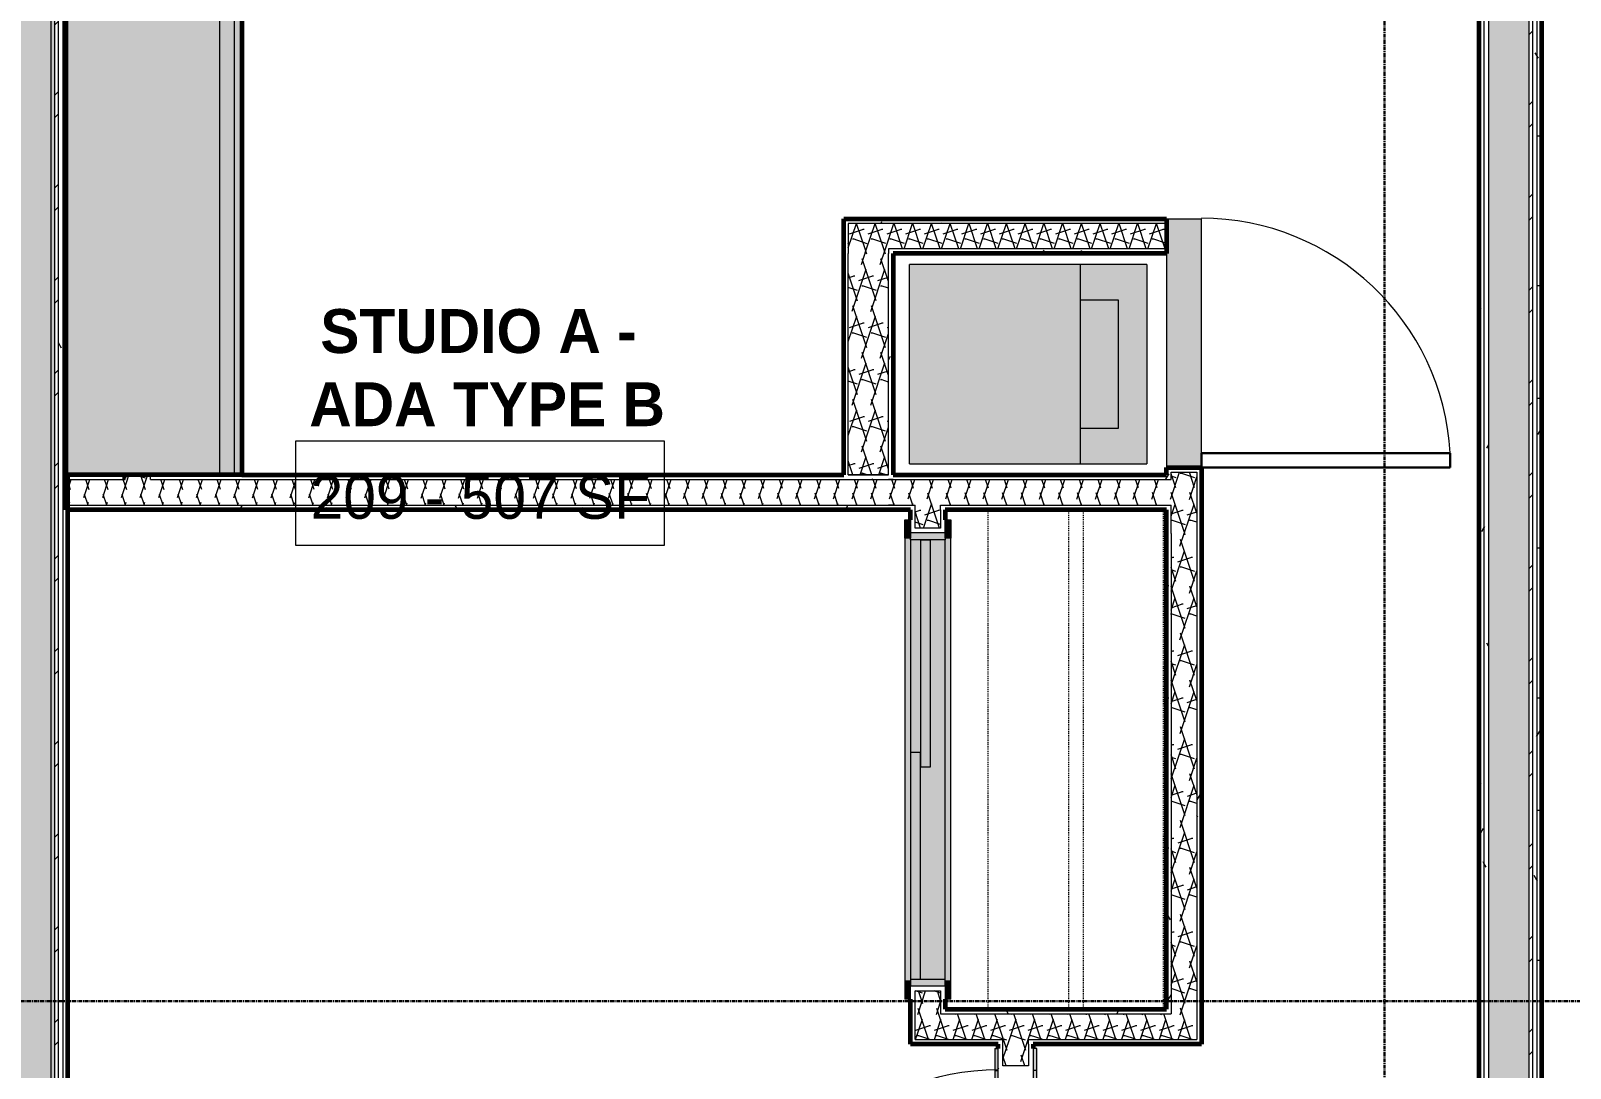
# Model space of a CAD drawing. Header units: inches. Extents: x -4110 to -1807, y 11006 to 12281.
# Drawn here: x -3339.3 to -3129, y 11838.1 to 11979.8 of the extents above; entities that cross this region are included whole.
import ezdxf

# ---------------------------------------------------------------- set-up
doc = ezdxf.new("R2010")
doc.units = ezdxf.units.IN
doc.header["$MEASUREMENT"] = 0
doc.linetypes.add('Dash', pattern=[0.25, 0.125, -0.125])
doc.linetypes.add('Grid Line 1_2_', pattern=[0.875, 0.5, -0.125, 0.125, -0.125])
for name, color, linetype, lineweight in [('0-1', 7, 'Continuous', 5), ('0-2', 90, 'Continuous', 18), ('A-AREA-IDEN', 2, 'Continuous', 9), ('A-DOOR', 31, 'Continuous', 18), ('A-DOOR-1', 7, 'Continuous', 9), ('A-DOOR-2', 250, 'Continuous', 30), ('A-DOOR-FRAM-1', 31, 'Continuous', 18), ('A-DOOR-FRAM-2', 7, 'Continuous', 9), ('A-WALL', 113, 'Continuous', 18), ('A-WALL-1', 8, 'Continuous', 5), ('A-WALL-3', 50, 'Continuous', 60), ('A-WALL-4', 90, 'Continuous', 18), ('A-WALL-PATT-1', 7, 'Continuous', 9), ('A-WALL-PATT-2', 253, 'Continuous', 9), ('A-WALL-PATT-5', 111, 'Continuous', 9), ('I-WALL-4', 2, 'Continuous', 5), ('I-WALL-5', 2, 'Continuous', 60), ('P-SANR-FIXT-1', 55, 'Continuous', 9), ('P-SANR-FIXT-2', 7, 'Continuous', 9), ('Q-CASE-3', 7, 'Continuous', 9), ('Q-CASE-5', 9, 'Continuous', 9), ('Q-CASE-6', 50, 'Continuous', 60), ('Q-CASE-HDLN-1', 7, 'Dash', 9), ('S-GRID-1', 1, 'Grid Line 1_2_', 30)]:
    doc.layers.add(name, color=color, linetype=linetype, lineweight=lineweight)
doc.styles.add('Century Gothic', font='ufonts.com_century-gothic.ttf', dxfattribs={"height": 6})
doc.styles.add('Century Gothic_B', font='GOTHICB.TTF', dxfattribs={"height": 6})
pattern_1 = [(0, (0, 0), (20.48, 5.12), [0.845, -14.515, 0.845, -14.515, -81.92]), (0, (0, 0), (20.48, 5.12), [-30.72, 0.845, -29.875, 0.845, -14.515, -35.84]), (0, (0, 0), (20.48, 5.12), [-76.8, 0.845, -9.395, 0.845, -24.755]), (120, (7.68, 2.56), (-14.67405, 15.1762003), [0.845, -14.515, 0.845, -14.515, -81.92]), (120, (7.68, 2.56), (-14.67405, 15.1762003), [-30.72, 0.845, -29.875, 0.845, -14.515, -35.84]), (120, (7.68, 2.56), (-14.67405, 15.1762003), [-76.8, 0.845, -9.395, 0.845, -24.755]), (240, (10.24, 12.8), (-5.80595, -20.2962003), [0.845, -14.515, 0.845, -14.515, -81.92]), (240, (10.24, 12.8), (-5.80595, -20.2962003), [-30.72, 0.845, -29.875, 0.845, -14.515, -35.84]), (240, (10.24, 12.8), (-5.80595, -20.2962003), [-76.8, 0.845, -9.395, 0.845, -24.755])]
pattern_2 = [(161.57, (0.32, 0.32), (-2.560496185, -0.000537386), [0, -18.214, 2.022, 0]), (18.43, (-0.32, 0.32), (-2.560496185, 0.000537386), [0, -18.214, 2.022, 0]), (108.43, (0.32, 0.32), (1.27922091, -6.400876726), [6.07, -14.166]), (71.57, (-0.32, 0.32), (1.27922091, 6.400876726), [6.07, -14.166])]
pattern_3 = [(45, (0, 0), (-6.335677, 6.335677), []), (45, (0, 9.6), (-6.335677, 6.335677), [])]

# ---------------------------------------------------------------- blocks, each defined once
blk = doc.blocks.new('SLIDING - FLUSH - SLIDING - FLUSH - 5-0 x 6-8-3934327-ENLARGED RCP - 2ND FLOOR PLAN - EAST')
at = {"layer": 'A-DOOR'}
for points in [[(-32.31, 3), (-32.75, 3), (-32.75, 2.25), (-30.25, 2.25), (-30.25, 3), (-31.62, 3)], [(-19.21, 3), (-30.25, 3), (-30.25, 2.25), (30.25, 2.25), (30.25, 3), (-7.22, 3)], [(1, 2.25), (-30, 2.25), (-30, 0.87), (1, 0.87)], [(31, 3), (30.25, 3), (30.25, 2.25), (32.75, 2.25), (32.75, 3), (31.3, 3)], [(30, 0.87), (-1, 0.87), (-1, -0.5), (30, -0.5)], [(-31, -2.5), (-32.75, -2.5), (-32.75, -3.25), (-30.25, -3.25), (-30.25, -2.5)], [(-19.21, -2.5), (-30.25, -2.5), (-30.25, -3.25), (30.25, -3.25), (30.25, -2.5), (-16.5, -2.5)], [(32.75, -2.5), (30.25, -2.5), (30.25, -3.25), (32.75, -3.25)]]:
    blk.add_hatch(color=256, dxfattribs=at).paths.add_polyline_path(points, flags=0)
at = {"layer": 'A-DOOR-FRAM-1'}
for points in [[(-30.25, 2.25), (-31, 2.25), (-31, -2.5), (-30, -2.5), (-30, 2.25)], [(30, 2.25), (30, -2.5), (31, -2.5), (31, 2.25), (30.25, 2.25)]]:
    blk.add_hatch(color=256, dxfattribs=at).paths.add_polyline_path(points, flags=0)
h = blk.add_hatch(color=256, dxfattribs=at)
h.paths.add_polyline_path([(30, 2.25), (1, 2.25), (1, 0.87), (30, 0.87)], flags=0)
h.paths.add_polyline_path([(-30, 0.87), (-30, -2.5), (30, -2.5), (30, -0.5), (-1, -0.5), (-1, 0.87), (-19.21, 0.87)], flags=0)
at = {"layer": 'A-DOOR-1'}
for p, q in [((-32.75, 2.25), (-32.75, 3)), ((-30.25, 3), (-32.75, 3)), ((-32.75, 2.25), (-30.25, 2.25)), ((30.25, 3), (-30.25, 3)), ((-30.25, 3), (-30.25, 2.25)), ((1, 2.25), (-30, 2.25)), ((-30, 2.25), (-30, 0.87)), ((1, 2.25), (1, 0.87)), ((30.25, 2.25), (30.25, 3)), ((30.25, 3), (32.75, 3)), ((32.75, 2.25), (30.25, 2.25)), ((32.75, 3), (32.75, 2.25)), ((-30, 0.87), (1, 0.87)), ((30, 0.87), (-1, 0.87)), ((-1, 0.87), (-1, -0.5)), ((30, 0.87), (30, -0.5)), ((-1, -0.5), (30, -0.5)), ((-32.75, -3.25), (-32.75, -2.5)), ((-30.25, -2.5), (-32.75, -2.5)), ((-32.75, -3.25), (-30.25, -3.25)), ((-30.25, -2.5), (-30.25, -3.25)), ((-30.25, -3.25), (30.25, -3.25)), ((30.25, -2.5), (32.75, -2.5)), ((30.25, -3.25), (30.25, -2.5)), ((32.75, -3.25), (30.25, -3.25)), ((32.75, -2.5), (32.75, -3.25))]:
    blk.add_line(p, q, dxfattribs=at)
at = {"layer": 'A-DOOR-FRAM-2'}
for p, q in [((-30, 2.25), (-31, 2.25)), ((-31, -2.5), (-31, 2.25)), ((-30, 2.25), (-30, -2.5)), ((30, 2.25), (1, 2.25)), ((30, -2.5), (30, 2.25)), ((30, 2.25), (31, 2.25)), ((31, 2.25), (31, -2.5)), ((-31, -2.5), (-30, -2.5)), ((-30, -2.5), (30, -2.5)), ((31, -2.5), (30, -2.5))]:
    blk.add_line(p, q, dxfattribs=at)
blk = doc.blocks.new('SWING - SINGLE - FLUSH - SWING - FLUSH - 2-10 x 6-8 - PRIVACY-3983845-ENLARGED RCP - 2ND FLOOR PLAN - EAST')
at = {"layer": 'A-DOOR-FRAM-1'}
for points in [[(-17.63, 2.38), (-17, 2.38), (-17, 2.88), (-20, 2.88), (-20, 2.38)], [(-17, 2.38), (17, 2.38), (17, 2.88), (-17, 2.88)], [(20, 2.38), (20, 2.88), (17, 2.88), (17, 2.38)], [(-17, -2.87), (-17, -2.37), (-20, -2.37), (-20, -2.87), (-17.63, -2.87)], [(17, -2.87), (17, -2.37), (-17, -2.37), (-17, -2.87), (16.5, -2.87)], [(20, -2.87), (20, -2.37), (17, -2.37), (17, -2.87), (19.65, -2.87)]]:
    blk.add_hatch(color=256, dxfattribs=at).paths.add_polyline_path(points, flags=0)
at = {"layer": 'A-DOOR-1'}
blk.add_arc((17, -2.37), 34.07, 180, 266.6343, dxfattribs=at)
at = {"layer": 'A-DOOR-2'}
for p, q in [((15, -2.37), (15, -36.38)), ((17, -2.37), (15, -2.37)), ((17, -2.37), (17, -36.38)), ((17, -36.38), (15, -36.38))]:
    blk.add_line(p, q, dxfattribs=at)
at = {"layer": 'A-DOOR-FRAM-2'}
for p, q in [((-17, 2.88), (-20, 2.88)), ((-20, 2.88), (-20, 2.38)), ((-20, 2.38), (-17, 2.38)), ((17, 2.88), (-17, 2.88)), ((-17, 2.88), (-17, 2.38)), ((-17, 2.38), (17, 2.38)), ((20, 2.88), (17, 2.88)), ((17, 2.88), (17, 2.38)), ((17, 2.38), (20, 2.38)), ((20, 2.88), (20, 2.38)), ((-17, -2.37), (-20, -2.37)), ((-20, -2.87), (-20, -2.37)), ((-20, -2.87), (-17, -2.87)), ((17, -2.37), (-17, -2.37)), ((-17, -2.87), (-17, -2.37)), ((-17, -2.87), (17, -2.87)), ((20, -2.37), (17, -2.37)), ((17, -2.87), (17, -2.37)), ((17, -2.87), (20, -2.87)), ((20, -2.87), (20, -2.37))]:
    blk.add_line(p, q, dxfattribs=at)
blk = doc.blocks.new('OD_CW_Closet - OD_CW_Closet-3786619-ENLARGED RCP - 2ND FLOOR PLAN - EAST')
at = {"layer": 'Q-CASE-HDLN-1'}
for p, q in [((68.99, 24), (0.74, 24)), ((0.74, 13), (68.99, 13)), ((0.74, 11), (68.99, 11)), ((0.74, 0), (68.99, 0))]:
    blk.add_line(p, q, dxfattribs=at)
blk = doc.blocks.new('SWING - SINGLE - FLUSH - SWING - OFFSET PIVOT - 34_ x 80_ - DRYWALL FRAME-3983855-ENLARGED RCP - 2ND FLOOR PLAN - EAST')
at = {"layer": 'A-DOOR-1'}
blk.add_arc((17, 2.37), 34.07, 93.3657, 180, dxfattribs=at)
at = {"layer": 'A-DOOR-2'}
for p, q in [((15, 2.37), (15, 36.38)), ((17, 36.38), (15, 36.38)), ((17, 2.37), (17, 36.38)), ((17, 2.37), (15, 2.37))]:
    blk.add_line(p, q, dxfattribs=at)
blk = doc.blocks.new('Stacked Washer and Dryer - 26_x25_ - Private-3627842-ENLARGED RCP - 2ND FLOOR PLAN - EAST')
at = {"layer": 'P-SANR-FIXT-1'}
blk.add_hatch(color=256, dxfattribs=at).paths.add_polyline_path([(0, 13.62), (0, -13.63), (32.44, -13.63), (32.44, 13.62), (1.37, 13.62)], flags=0)
at = {"layer": 'P-SANR-FIXT-2'}
for p, q in [((32.44, 13.62), (0, 13.62)), ((0, -13.63), (0, 13.62)), ((23.34, -13.63), (23.34, 13.62)), ((32.44, 13.62), (32.44, -13.63)), ((28.53, 8.75), (23.34, 8.75)), ((28.53, -8.75), (28.53, 8.75)), ((23.34, -8.75), (28.53, -8.75)), ((0, -13.63), (32.44, -13.63))]:
    blk.add_line(p, q, dxfattribs=at)
blk = doc.blocks.new('OD_CW_Base Cabinet - OD_CW_Base Cabinet-3857764-ENLARGED RCP - 2ND FLOOR PLAN - EAST')
at = {"layer": 'Q-CASE-5'}
for points in [[(0.74, -1), (191.34, -1), (191.34, 0), (0.74, 0)], [(0.74, -3), (191.34, -3), (191.34, -1), (0.74, -1)], [(0.74, -3), (0.74, -24), (191.34, -24), (191.34, -3), (41.91, -3)]]:
    blk.add_hatch(color=256, dxfattribs=at).paths.add_polyline_path(points, flags=0)
at = {"layer": 'Q-CASE-3'}
for p, q in [((0.74, 0), (0.74, -1)), ((191.34, 0), (0.74, 0)), ((191.34, -1), (0.74, -1)), ((0.74, -1), (0.74, -3)), ((191.34, -1), (0.74, -1)), ((191.34, -1), (191.34, 0)), ((191.34, -3), (191.34, -1)), ((0.74, -3), (0.74, -24)), ((191.34, -3), (0.74, -3)), ((191.34, -24), (191.34, -3)), ((191.34, -24), (0.74, -24))]:
    blk.add_line(p, q, dxfattribs=at)
at = {"layer": 'Q-CASE-6'}
for p, q in [((0.74, -24), (0.74, 0)), ((0.74, 0), (191.34, 0)), ((191.34, 0), (191.34, -24)), ((191.34, -24), (0.74, -24))]:
    blk.add_line(p, q, dxfattribs=at)
blk = doc.blocks.new('CTR - 1st Phase - Unit Layouts_rvt-1-ENLARGED RCP - 2ND FLOOR PLAN - EAST')
at = {"layer": 'A-WALL-1'}
for points in [[(-3181.48, 11920.11), (-3179.35, 11920.11), (-3179.35, 11954.11), (-3184.1, 11954.11), (-3184.1, 11920.11), (-3181.72, 11920.11)], [(-3326.66, 11918.49), (-3326.41, 11918.49), (-3326.41, 11919.11), (-3326.66, 11919.11)]]:
    blk.add_hatch(color=256, dxfattribs=at).paths.add_polyline_path(points, flags=0)
at = {"layer": 'A-WALL-PATT-1'}
h = blk.add_hatch(dxfattribs=at)
h.set_pattern_fill('FP_1', color=256, style=0, pattern_type=2)
h.set_pattern_definition(pattern_1)
h.paths.add_polyline_path([(-3222.1, 11953.49), (-3184.1, 11953.49), (-3184.1, 11954.11), (-3228.22, 11954.11), (-3228.22, 11953.49), (-3227.6, 11953.49)], flags=0)
h = blk.add_hatch(dxfattribs=at)
h.set_pattern_fill('FP_1', color=256, style=0, pattern_type=2)
h.set_pattern_definition(pattern_1)
h.paths.add_polyline_path([(-3222.1, 11949.36), (-3184.1, 11949.36), (-3184.1, 11949.99), (-3222.1, 11949.99)], flags=0)
h = blk.add_hatch(dxfattribs=at)
h.set_pattern_fill('FP_1', color=256, style=0, pattern_type=2)
h.set_pattern_definition(pattern_1)
h.paths.add_polyline_path([(-3221.47, 11919.11), (-3221.47, 11949.36), (-3222.1, 11949.36), (-3222.1, 11919.11)], flags=0)
h = blk.add_hatch(dxfattribs=at)
h.set_pattern_fill('FP_1', color=256, style=0, pattern_type=2)
h.set_pattern_definition(pattern_1)
h.paths.add_polyline_path([(-3183.47, 11911.12), (-3183.47, 11914.99), (-3184.1, 11914.99), (-3184.1, 11911.12)], flags=0)
h.paths.add_polyline_path([(-3184.1, 11918.49), (-3183.47, 11918.49), (-3183.47, 11919.49), (-3181.72, 11919.49), (-3181.72, 11920.11), (-3184.1, 11920.11), (-3184.1, 11919.11)], flags=0)
h = blk.add_hatch(dxfattribs=at)
h.set_pattern_fill('FP_1', color=256, style=0, pattern_type=2)
h.set_pattern_definition(pattern_1)
h.paths.add_polyline_path([(-3179.97, 11911.12), (-3179.35, 11911.12), (-3179.35, 11920.11), (-3181.72, 11920.11), (-3181.72, 11919.49), (-3179.97, 11919.49), (-3179.97, 11914.99)], flags=0)
h = blk.add_hatch(dxfattribs=at)
h.set_pattern_fill('FP_1', color=256, style=0, pattern_type=2)
h.set_pattern_definition(pattern_1)
h.paths.add_polyline_path([(-3334.29, 11918.49), (-3326.66, 11918.49), (-3326.66, 11919.11), (-3334.29, 11919.1)], flags=0)
h.paths.add_polyline_path([(-3311.47, 11918.49), (-3221.47, 11918.49), (-3221.47, 11919.11), (-3322.91, 11919.11), (-3322.91, 11918.49), (-3313.47, 11918.49)], flags=0)
h = blk.add_hatch(dxfattribs=at)
h.set_pattern_fill('FP_1', color=256, style=0, pattern_type=2)
h.set_pattern_definition(pattern_1)
h.paths.add_polyline_path([(-3214.97, 11918.49), (-3184.1, 11918.49), (-3184.1, 11919.11), (-3221.47, 11919.11), (-3221.47, 11918.49), (-3218.81, 11918.49)], flags=0)
h = blk.add_hatch(dxfattribs=at)
h.set_pattern_fill('FP_1', color=256, style=0, pattern_type=2)
h.set_pattern_definition(pattern_1)
h.paths.add_polyline_path([(-3311.47, 11914.36), (-3221.47, 11914.36), (-3221.47, 11914.99), (-3334.29, 11914.99), (-3334.29, 11914.36), (-3313.47, 11914.36)], flags=0)
h = blk.add_hatch(dxfattribs=at)
h.set_pattern_fill('FP_1', color=256, style=0, pattern_type=2)
h.set_pattern_definition(pattern_1)
h.paths.add_polyline_path([(-3183.47, 11845.49), (-3183.47, 11911.12), (-3184.1, 11911.12), (-3184.1, 11845.49)], flags=0)
h = blk.add_hatch(dxfattribs=at)
h.set_pattern_fill('FP_1', color=256, style=0, pattern_type=2)
h.set_pattern_definition(pattern_1)
h.paths.add_polyline_path([(-3179.35, 11841.36), (-3179.35, 11911.12), (-3179.97, 11911.12), (-3179.97, 11841.36)], flags=0)
h = blk.add_hatch(dxfattribs=at)
h.set_pattern_fill('FP_1', color=256, style=0, pattern_type=2)
h.set_pattern_definition(pattern_1)
h.paths.add_polyline_path([(-3202.97, 11845.49), (-3184.1, 11845.49), (-3184.1, 11846.11), (-3214.35, 11846.11), (-3214.35, 11845.49), (-3206.47, 11845.49)], flags=0)
h = blk.add_hatch(dxfattribs=at)
h.set_pattern_fill('FP_1', color=256, style=0, pattern_type=2)
h.set_pattern_definition(pattern_1)
h.paths.add_polyline_path([(-3206.48, 11742.74), (-3206.47, 11742.74), (-3206.47, 11757.11), (-3204.72, 11757.11), (-3204.72, 11757.74), (-3207.1, 11757.74), (-3207.07, 11743.34)], flags=0)
h.paths.add_polyline_path([(-3207.1, 11791.74), (-3204.72, 11791.74), (-3204.72, 11792.36), (-3206.47, 11792.36), (-3206.47, 11795.99), (-3207.1, 11795.99), (-3207.1, 11792.36)], flags=0)
h.paths.add_polyline_path([(-3206.47, 11799.49), (-3206.47, 11803.11), (-3204.72, 11803.11), (-3204.72, 11803.74), (-3207.1, 11803.74), (-3207.1, 11799.49)], flags=0)
h.paths.add_polyline_path([(-3206.34, 11837.74), (-3204.72, 11837.74), (-3204.72, 11838.36), (-3206.47, 11838.36), (-3206.47, 11841.36), (-3207.1, 11841.36), (-3207.1, 11837.74), (-3206.47, 11837.74)], flags=0)
h = blk.add_hatch(dxfattribs=at)
h.set_pattern_fill('FP_1', color=256, style=0, pattern_type=2)
h.set_pattern_definition(pattern_1)
h.paths.add_polyline_path([(-3202.35, 11742.74), (-3202.35, 11757.74), (-3204.72, 11757.74), (-3204.72, 11757.11), (-3202.97, 11757.11), (-3202.97, 11742.74)], flags=0)
h.paths.add_polyline_path([(-3202.97, 11791.74), (-3202.35, 11791.74), (-3202.37, 11803.74), (-3204.72, 11803.74), (-3204.72, 11803.11), (-3202.97, 11803.11), (-3202.97, 11792.36), (-3204.72, 11792.36), (-3204.72, 11791.74), (-3204.42, 11791.74)], flags=0)
h.paths.add_polyline_path([(-3204.72, 11837.74), (-3202.35, 11837.74), (-3202.35, 11841.36), (-3202.97, 11841.36), (-3202.97, 11838.36), (-3204.72, 11838.36)], flags=0)
at = {"layer": 'A-WALL-PATT-2'}
h = blk.add_hatch(dxfattribs=at)
h.set_pattern_fill('FP_2', color=256, style=0, pattern_type=2)
h.set_pattern_definition(pattern_2)
h.paths.add_polyline_path([(-3184.1, 11949.99), (-3184.1, 11953.49), (-3227.6, 11953.49), (-3227.6, 11949.99), (-3186.79, 11949.99)], flags=0)
h = blk.add_hatch(dxfattribs=at)
h.set_pattern_fill('FP_2', color=256, style=0, pattern_type=2)
h.set_pattern_definition(pattern_2)
h.paths.add_polyline_path([(-3222.1, 11919.11), (-3222.1, 11949.99), (-3227.6, 11949.99), (-3227.6, 11919.11)], flags=0)
h = blk.add_hatch(dxfattribs=at)
h.set_pattern_fill('FP_2', color=256, style=0, pattern_type=2)
h.set_pattern_definition(pattern_2)
h.paths.add_polyline_path([(-3286.17, 11914.99), (-3222.1, 11914.99), (-3222.1, 11918.49), (-3334.29, 11918.49), (-3334.29, 11915.05), (-3334.47, 11914.99), (-3311.47, 11914.99)], flags=0)
h = blk.add_hatch(dxfattribs=at)
h.set_pattern_fill('FP_2', color=256, style=0, pattern_type=2)
h.set_pattern_definition(pattern_2)
h.paths.add_polyline_path([(-3322.91, 11918.49), (-3322.91, 11919.11), (-3326.41, 11919.11), (-3326.41, 11918.49)], flags=0)
h = blk.add_hatch(dxfattribs=at)
h.set_pattern_fill('FP_2', color=256, style=0, pattern_type=2)
h.set_pattern_definition(pattern_2)
h.paths.add_polyline_path([(-3219.1, 11914.99), (-3183.47, 11915), (-3183.47, 11918.49), (-3222.1, 11918.49), (-3222.1, 11914.99), (-3219.22, 11914.99)], flags=0)
h = blk.add_hatch(dxfattribs=at)
h.set_pattern_fill('FP_2', color=256, style=0, pattern_type=2)
h.set_pattern_definition(pattern_2)
h.paths.add_polyline_path([(-3179.97, 11911.12), (-3179.97, 11919.49), (-3183.47, 11919.49), (-3183.47, 11911.12), (-3181.72, 11911.12)], flags=0)
h = blk.add_hatch(dxfattribs=at)
h.set_pattern_fill('FP_2', color=256, style=0, pattern_type=2)
h.set_pattern_definition(pattern_2)
h.paths.add_polyline_path([(-3214.97, 11841.99), (-3214.97, 11848.61), (-3218.47, 11848.61), (-3218.47, 11841.99)], flags=0)
h.paths.add_polyline_path([(-3214.97, 11911.86), (-3214.97, 11914.99), (-3218.47, 11914.99), (-3218.47, 11911.86), (-3216.72, 11911.86)], flags=0)
h = blk.add_hatch(dxfattribs=at)
h.set_pattern_fill('FP_2', color=256, style=0, pattern_type=2)
h.set_pattern_definition(pattern_2)
h.paths.add_polyline_path([(-3181.72, 11841.99), (-3179.97, 11841.99), (-3179.97, 11911.12), (-3183.47, 11911.12), (-3183.47, 11841.99)], flags=0)
h = blk.add_hatch(dxfattribs=at)
h.set_pattern_fill('FP_2', color=256, style=0, pattern_type=2)
h.set_pattern_definition(pattern_2)
h.paths.add_polyline_path([(-3214.97, 11841.99), (-3183.47, 11842.01), (-3183.47, 11845.49), (-3214.97, 11845.49), (-3214.97, 11842.04)], flags=0)
h = blk.add_hatch(dxfattribs=at)
h.set_pattern_fill('FP_2', color=256, style=0, pattern_type=2)
h.set_pattern_definition(pattern_2)
h.paths.add_polyline_path([(-3206.47, 11742.74), (-3202.97, 11742.74), (-3202.97, 11757.11), (-3206.47, 11757.11), (-3206.47, 11751.61)], flags=0)
h.paths.add_polyline_path([(-3204.72, 11792.36), (-3202.97, 11792.36), (-3202.97, 11803.11), (-3206.47, 11803.11), (-3206.47, 11792.36)], flags=0)
h.paths.add_polyline_path([(-3202.97, 11838.36), (-3202.97, 11841.99), (-3206.47, 11841.99), (-3206.47, 11838.36), (-3204.72, 11838.36)], flags=0)
at = {"layer": 'A-WALL-3'}
for p, q in [((-3228.22, 11954.11), (-3184.1, 11954.11)), ((-3228.22, 11953.49), (-3228.22, 11954.11)), ((-3228.22, 11949.36), (-3228.22, 11953.49)), ((-3184.1, 11954.11), (-3184.1, 11949.36)), ((-3228.22, 11919.11), (-3228.22, 11949.36)), ((-3184.1, 11949.36), (-3221.47, 11949.36)), ((-3221.47, 11949.36), (-3221.47, 11919.11)), ((-3184.1, 11919.11), (-3184.1, 11920.11)), ((-3184.1, 11920.11), (-3179.35, 11920.11)), ((-3179.35, 11920.11), (-3179.35, 11911.12)), ((-3334.47, 11914.36), (-3334.47, 11919.11)), ((-3310.47, 11919.11), (-3228.22, 11919.11)), ((-3221.47, 11919.11), (-3184.1, 11919.11)), ((-3221.47, 11914.36), (-3334.47, 11914.36)), ((-3219.1, 11914.36), (-3221.47, 11914.36)), ((-3219.1, 11912.99), (-3219.1, 11914.36)), ((-3214.35, 11914.36), (-3214.35, 11912.99)), ((-3184.1, 11914.36), (-3214.35, 11914.36)), ((-3184.1, 11911.12), (-3184.1, 11914.36)), ((-3184.1, 11846.11), (-3184.1, 11911.12)), ((-3179.35, 11911.12), (-3179.35, 11841.36)), ((-3219.1, 11841.36), (-3219.1, 11847.49)), ((-3214.35, 11847.49), (-3214.35, 11846.11)), ((-3214.35, 11846.11), (-3184.1, 11846.11)), ((-3218.47, 11841.36), (-3219.1, 11841.36)), ((-3214.35, 11841.36), (-3218.47, 11841.36)), ((-3207.1, 11841.36), (-3214.35, 11841.36)), ((-3207.1, 11840.74), (-3207.1, 11841.36)), ((-3202.35, 11841.36), (-3202.35, 11840.74)), ((-3184.1, 11841.36), (-3202.35, 11841.36)), ((-3179.97, 11841.36), (-3184.1, 11841.36)), ((-3179.35, 11841.36), (-3179.97, 11841.36))]:
    blk.add_line(p, q, dxfattribs=at)
at = {"layer": 'A-WALL-4'}
for p, q in [((-3184.1, 11953.49), (-3227.6, 11953.49)), ((-3227.6, 11953.49), (-3227.6, 11949.99)), ((-3184.1, 11954.11), (-3179.35, 11954.11)), ((-3179.35, 11920.11), (-3179.35, 11954.11)), ((-3227.6, 11949.99), (-3227.6, 11949.36)), ((-3227.6, 11919.11), (-3227.6, 11949.36)), ((-3184.1, 11949.99), (-3222.1, 11949.99)), ((-3222.1, 11949.99), (-3222.1, 11949.36)), ((-3222.1, 11919.11), (-3222.1, 11949.36)), ((-3184.1, 11949.36), (-3184.1, 11920.11)), ((-3334.47, 11918.49), (-3326.66, 11918.49)), ((-3326.66, 11918.49), (-3326.66, 11919.11)), ((-3326.66, 11918.49), (-3326.41, 11918.49)), ((-3326.66, 11918.49), (-3326.41, 11918.49)), ((-3326.41, 11918.49), (-3326.41, 11919.11)), ((-3322.91, 11918.49), (-3322.91, 11919.11)), ((-3322.91, 11918.49), (-3222.1, 11918.49)), ((-3227.6, 11919.11), (-3222.1, 11919.11)), ((-3222.1, 11919.11), (-3227.6, 11919.11)), ((-3222.1, 11918.49), (-3221.47, 11918.49)), ((-3221.47, 11918.49), (-3222.1, 11918.49)), ((-3221.47, 11918.49), (-3184.1, 11918.49)), ((-3184.1, 11918.49), (-3183.47, 11918.49)), ((-3183.47, 11918.49), (-3183.47, 11919.49)), ((-3183.47, 11919.49), (-3181.72, 11919.49)), ((-3181.72, 11919.49), (-3179.97, 11919.49)), ((-3179.97, 11919.49), (-3179.97, 11911.12)), ((-3334.47, 11914.99), (-3222.1, 11914.99)), ((-3222.1, 11914.99), (-3221.47, 11914.99)), ((-3221.47, 11914.99), (-3222.1, 11914.99)), ((-3221.47, 11914.99), (-3218.47, 11914.99)), ((-3218.47, 11914.36), (-3218.47, 11914.99)), ((-3218.47, 11911.86), (-3218.47, 11914.36)), ((-3214.97, 11914.36), (-3214.97, 11914.99)), ((-3214.97, 11914.99), (-3184.1, 11914.99)), ((-3214.97, 11914.36), (-3214.97, 11911.86)), ((-3184.1, 11914.99), (-3183.47, 11914.99)), ((-3183.47, 11911.12), (-3183.47, 11914.99)), ((-3216.72, 11911.86), (-3218.47, 11911.86)), ((-3214.97, 11911.86), (-3216.72, 11911.86)), ((-3183.47, 11911.12), (-3183.47, 11845.49)), ((-3179.97, 11911.12), (-3179.97, 11841.99)), ((-3218.47, 11841.99), (-3218.47, 11848.61)), ((-3218.47, 11848.61), (-3216.72, 11848.61)), ((-3216.72, 11848.61), (-3214.97, 11848.61)), ((-3214.97, 11848.61), (-3214.97, 11845.49)), ((-3214.97, 11845.49), (-3214.35, 11845.49)), ((-3214.35, 11845.49), (-3184.1, 11845.49)), ((-3184.1, 11845.49), (-3183.47, 11845.49)), ((-3218.47, 11841.99), (-3214.97, 11841.99)), ((-3214.97, 11841.99), (-3214.35, 11841.99)), ((-3214.35, 11841.99), (-3206.47, 11841.99)), ((-3206.47, 11841.36), (-3206.47, 11841.99)), ((-3202.97, 11841.36), (-3202.97, 11841.99)), ((-3202.97, 11841.99), (-3184.1, 11841.99)), ((-3184.1, 11841.99), (-3183.47, 11841.99)), ((-3183.47, 11841.99), (-3179.97, 11841.99)), ((-3206.47, 11838.36), (-3206.47, 11841.36)), ((-3202.97, 11841.36), (-3202.97, 11838.36)), ((-3204.72, 11838.36), (-3206.47, 11838.36)), ((-3202.97, 11838.36), (-3204.72, 11838.36))]:
    blk.add_line(p, q, dxfattribs=at)
at = {"layer": '0-2'}
for name, p, rotation in [('OD_CW_Base Cabinet - OD_CW_Base Cabinet-3857764-ENLARGED RCP - 2ND FLOOR PLAN - EAST', (-3310.47, 12110.45), 270.0000000000046), ('SWING - SINGLE - FLUSH - SWING - OFFSET PIVOT - 34_ x 80_ - DRYWALL FRAME-3983855-ENLARGED RCP - 2ND FLOOR PLAN - EAST', (-3181.72, 11937.11), 269.9999999999773), ('OD_CW_Closet - OD_CW_Closet-3786619-ENLARGED RCP - 2ND FLOOR PLAN - EAST', (-3208.51, 11915.1), 270.000000000021), ('SLIDING - FLUSH - SLIDING - FLUSH - 5-0 x 6-8-3934327-ENLARGED RCP - 2ND FLOOR PLAN - EAST', (-3216.85, 11880.24), 90.00000000004458), ('SWING - SINGLE - FLUSH - SWING - FLUSH - 2-10 x 6-8 - PRIVACY-3983845-ENLARGED RCP - 2ND FLOOR PLAN - EAST', (-3204.72, 11820.74), 270.0000000000324)]:
    blk.add_blockref(name, p, dxfattribs=dict(at, rotation=rotation))
blk.add_blockref('Stacked Washer and Dryer - 26_x25_ - Private-3627842-ENLARGED RCP - 2ND FLOOR PLAN - EAST', (-3219.22, 11934.24), dxfattribs=at)
blk = doc.blocks.new('CTR - 1st Phase - Structure_rvt-1-ENLARGED RCP - 2ND FLOOR PLAN - EAST')
at = {"layer": 'S-GRID-1'}
for p, q in [((-3154.32, 11005.88), (-3154.32, 12247.5)), ((-1807.14, 11847.19), (-4076.95, 11847.19))]:
    blk.add_line(p, q, dxfattribs=at)

msp = doc.modelspace()

# ---------------------------------------------------------------- hatches: boundary and pattern name
at = {"layer": 'A-WALL-PATT-5'}
h = msp.add_hatch(dxfattribs=at)
h.set_pattern_fill('FP_2', color=256, style=0, pattern_type=2)
h.set_pattern_definition(pattern_2)
h.paths.add_polyline_path([(-3342.04, 11724.74), (-3336.54, 11724.74), (-3336.54, 12110.34), (-3342.04, 12110.34), (-3342.04, 11724.74)], flags=0)
h = msp.add_hatch(dxfattribs=at)
h.set_pattern_fill('FP_37', color=256, style=0, pattern_type=2)
h.set_pattern_definition(pattern_3)
h.paths.add_polyline_path([(-3336.04, 11724.74), (-3335.54, 11724.74), (-3335.54, 12110.34), (-3336.04, 12110.34), (-3336.04, 11725.24)], flags=0)
h = msp.add_hatch(dxfattribs=at)
h.set_pattern_fill('FP_1', color=256, style=0, pattern_type=2)
h.set_pattern_definition(pattern_1)
h.paths.add_polyline_path([(-3335.54, 11724.74), (-3334.91, 11724.74), (-3334.91, 12110.34), (-3335.54, 12110.34), (-3335.54, 11725.36)], flags=0)
h = msp.add_hatch(dxfattribs=at)
h.set_pattern_fill('FP_1', color=256, style=0, pattern_type=2)
h.set_pattern_definition(pattern_1)
h.paths.add_polyline_path([(-3334.29, 11725.36), (-3334.29, 11914.99), (-3334.47, 11914.99), (-3334.29, 11915.05), (-3334.29, 11919.11), (-3334.47, 11919.11), (-3334.47, 12109.71), (-3334.29, 12109.71), (-3334.29, 12110.34), (-3334.91, 12110.34), (-3334.91, 11725.36)], flags=0)
h = msp.add_hatch(dxfattribs=at)
h.set_pattern_fill('FP_1', color=256, style=0, pattern_type=2)
h.set_pattern_definition(pattern_1)
h.paths.add_polyline_path([(-3141.37, 11742.74), (-3140.75, 11742.74), (-3140.75, 12110.34), (-3141.37, 12110.34), (-3141.37, 11743.36)], flags=0)
h = msp.add_hatch(dxfattribs=at)
h.set_pattern_fill('FP_1', color=256, style=0, pattern_type=2)
h.set_pattern_definition(pattern_1)
h.paths.add_polyline_path([(-3140.12, 11742.74), (-3140.12, 12110.34), (-3140.75, 12110.34), (-3140.75, 11742.74)], flags=0)
h = msp.add_hatch(dxfattribs=at)
h.set_pattern_fill('FP_2', color=256, style=0, pattern_type=2)
h.set_pattern_definition(pattern_2)
h.paths.add_polyline_path([(-3140.12, 11742.74), (-3134.62, 11742.74), (-3134.62, 12110.34), (-3140.12, 12110.34), (-3140.12, 11742.74)], flags=0)
h = msp.add_hatch(dxfattribs=at)
h.set_pattern_fill('FP_37', color=256, style=0, pattern_type=2)
h.set_pattern_definition(pattern_3)
h.paths.add_polyline_path([(-3134.61, 11742.74), (-3134.12, 11742.74), (-3134.12, 12110.34), (-3134.62, 12110.34), (-3134.62, 11742.74)], flags=0)
h = msp.add_hatch(dxfattribs=at)
h.set_pattern_fill('FP_1', color=256, style=0, pattern_type=2)
h.set_pattern_definition(pattern_1)
h.paths.add_polyline_path([(-3134.12, 11742.74), (-3133.5, 11742.74), (-3133.5, 12110.34), (-3134.12, 12110.34), (-3134.12, 11743.36)], flags=0)
h = msp.add_hatch(dxfattribs=at)
h.set_pattern_fill('FP_1', color=256, style=0, pattern_type=2)
h.set_pattern_definition(pattern_1)
h.paths.add_polyline_path([(-3133.5, 11743.36), (-3132.87, 11743.36), (-3132.87, 12110.34), (-3133.5, 12110.34), (-3133.5, 11751.61)], flags=0)
at = {"layer": 'I-WALL-4'}
msp.add_hatch(color=256, dxfattribs=at).paths.add_polyline_path([(-3336.04, 11724.74), (-3336.04, 12110.34), (-3336.54, 12110.34), (-3336.54, 11724.74)], flags=0)

# ---------------------------------------------------------------- linework, layer by layer
at = {"layer": 'A-AREA-IDEN', "flags": 128}
msp.add_lwpolyline([(-3303.06, 11923.79), (-3252.73, 11923.79), (-3252.73, 11909.46), (-3303.06, 11909.46)], close=True, dxfattribs=at)
at = {"layer": 'A-WALL'}
for p, q in [((-3336.54, 12110.34), (-3336.54, 11724.74)), ((-3336.04, 12110.34), (-3336.04, 11724.74)), ((-3335.54, 12110.34), (-3335.54, 11724.74)), ((-3334.91, 12110.34), (-3334.91, 11724.74)), ((-3140.75, 12110.34), (-3140.75, 11742.74)), ((-3140.12, 12110.34), (-3140.12, 11742.74)), ((-3134.62, 12110.34), (-3134.62, 11742.74)), ((-3134.12, 12110.34), (-3134.12, 11742.74)), ((-3133.5, 12110.34), (-3133.5, 11742.74))]:
    msp.add_line(p, q, dxfattribs=at)
at = {"layer": 'I-WALL-5'}
for p, q in [((-3141.37, 11743.36), (-3141.37, 12110.34)), ((-3132.87, 12110.34), (-3132.87, 11743.36)), ((-3334.29, 11919.11), (-3334.29, 11764.11))]:
    msp.add_line(p, q, dxfattribs=at)

# ---------------------------------------------------------------- block references
at = {"layer": '0-1'}
for name in ['CTR - 1st Phase - Structure_rvt-1-ENLARGED RCP - 2ND FLOOR PLAN - EAST', 'CTR - 1st Phase - Unit Layouts_rvt-1-ENLARGED RCP - 2ND FLOOR PLAN - EAST']:
    msp.add_blockref(name, (0, 0), dxfattribs=at)

# ---------------------------------------------------------------- texts
at = {"layer": 'A-AREA-IDEN', "char_height": 6, "attachment_point": 1}
for s, insert, width, style in [('STUDIO A -', (-3299.73, 11941.77), 52.722, 'Century Gothic_B'), ('ADA TYPE B', (-3301.23, 11931.77), 56.358, 'Century Gothic_B'), ('209 - 507 SF', (-3301.06, 11919.12), 55.954, 'Century Gothic')]:
    msp.add_mtext(s, dxfattribs=dict(at, insert=insert, width=width, style=style))

doc.saveas('drawing.dxf')
